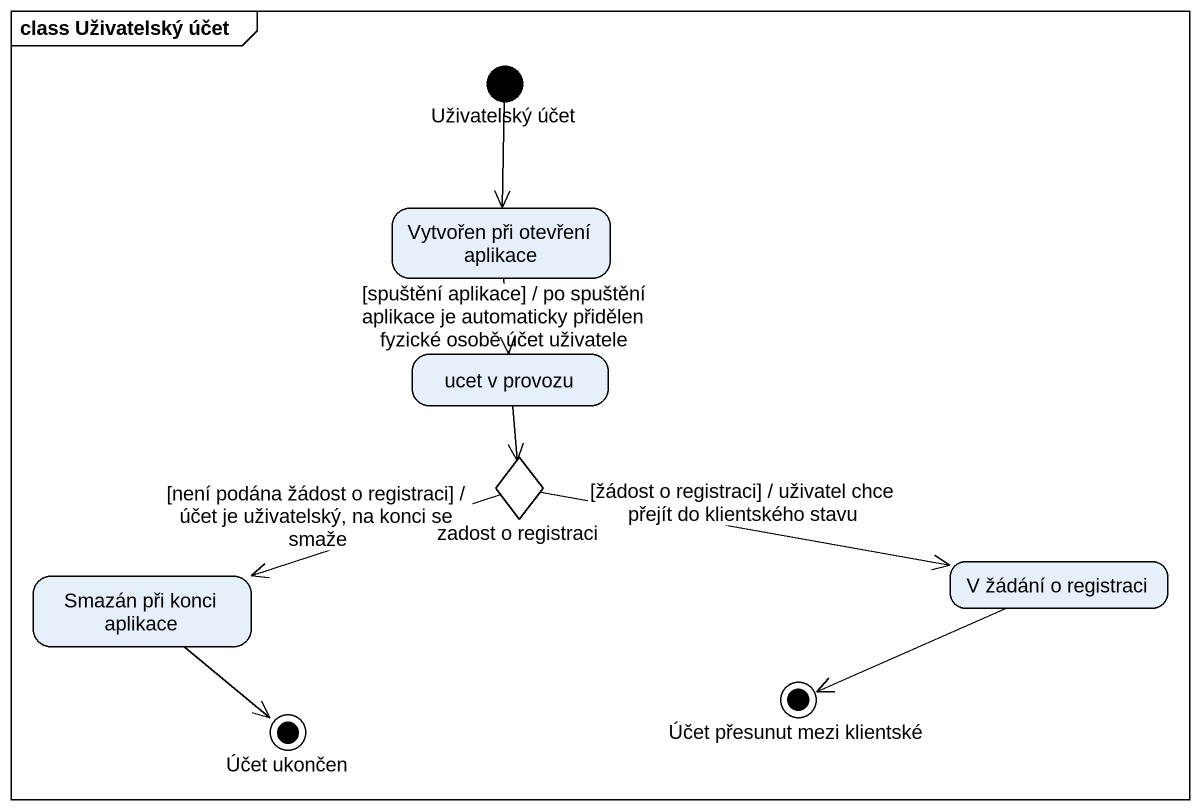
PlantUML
@startuml
mainframe class Uživatelský účet
hide empty description
state "Uživatelský účet" as Uživatelský_účet <<start>>
state "Vytvořen při otevření aplikace" as Vytvořen_při_otevření
state "ucet v provozu" as ucet_v_provozu
state "zadost o registraci" as zadost_o_registraci <<choice>>
state "V žádání o registraci" as V_žádání_o_registraci
state "Smazán při konci aplikace" as Smazán_při_konci_aplikace
state "Účet ukončen" as Účet_ukončen <<end>>
state "Účet přesunut mezi klientské" as Účet_přesunut_mezi_klientské <<end>>
Uživatelský_účet --> Vytvořen_při_otevření
Vytvořen_při_otevření --> ucet_v_provozu : [spuštění aplikace] / po spuštění aplikace je automaticky přidělen fyzické osobě účet uživatele
ucet_v_provozu --> zadost_o_registraci
zadost_o_registraci -right-> V_žádání_o_registraci : [žádost o registraci] / uživatel chce přejít do klientského stavu
zadost_o_registraci -left-> Smazán_při_konci_aplikace : [není podána žádost o registraci] / účet je uživatelský, na konci se smaže
V_žádání_o_registraci -left-> Účet_přesunut_mezi_klientské
Smazán_při_konci_aplikace --> Účet_ukončen
@enduml
